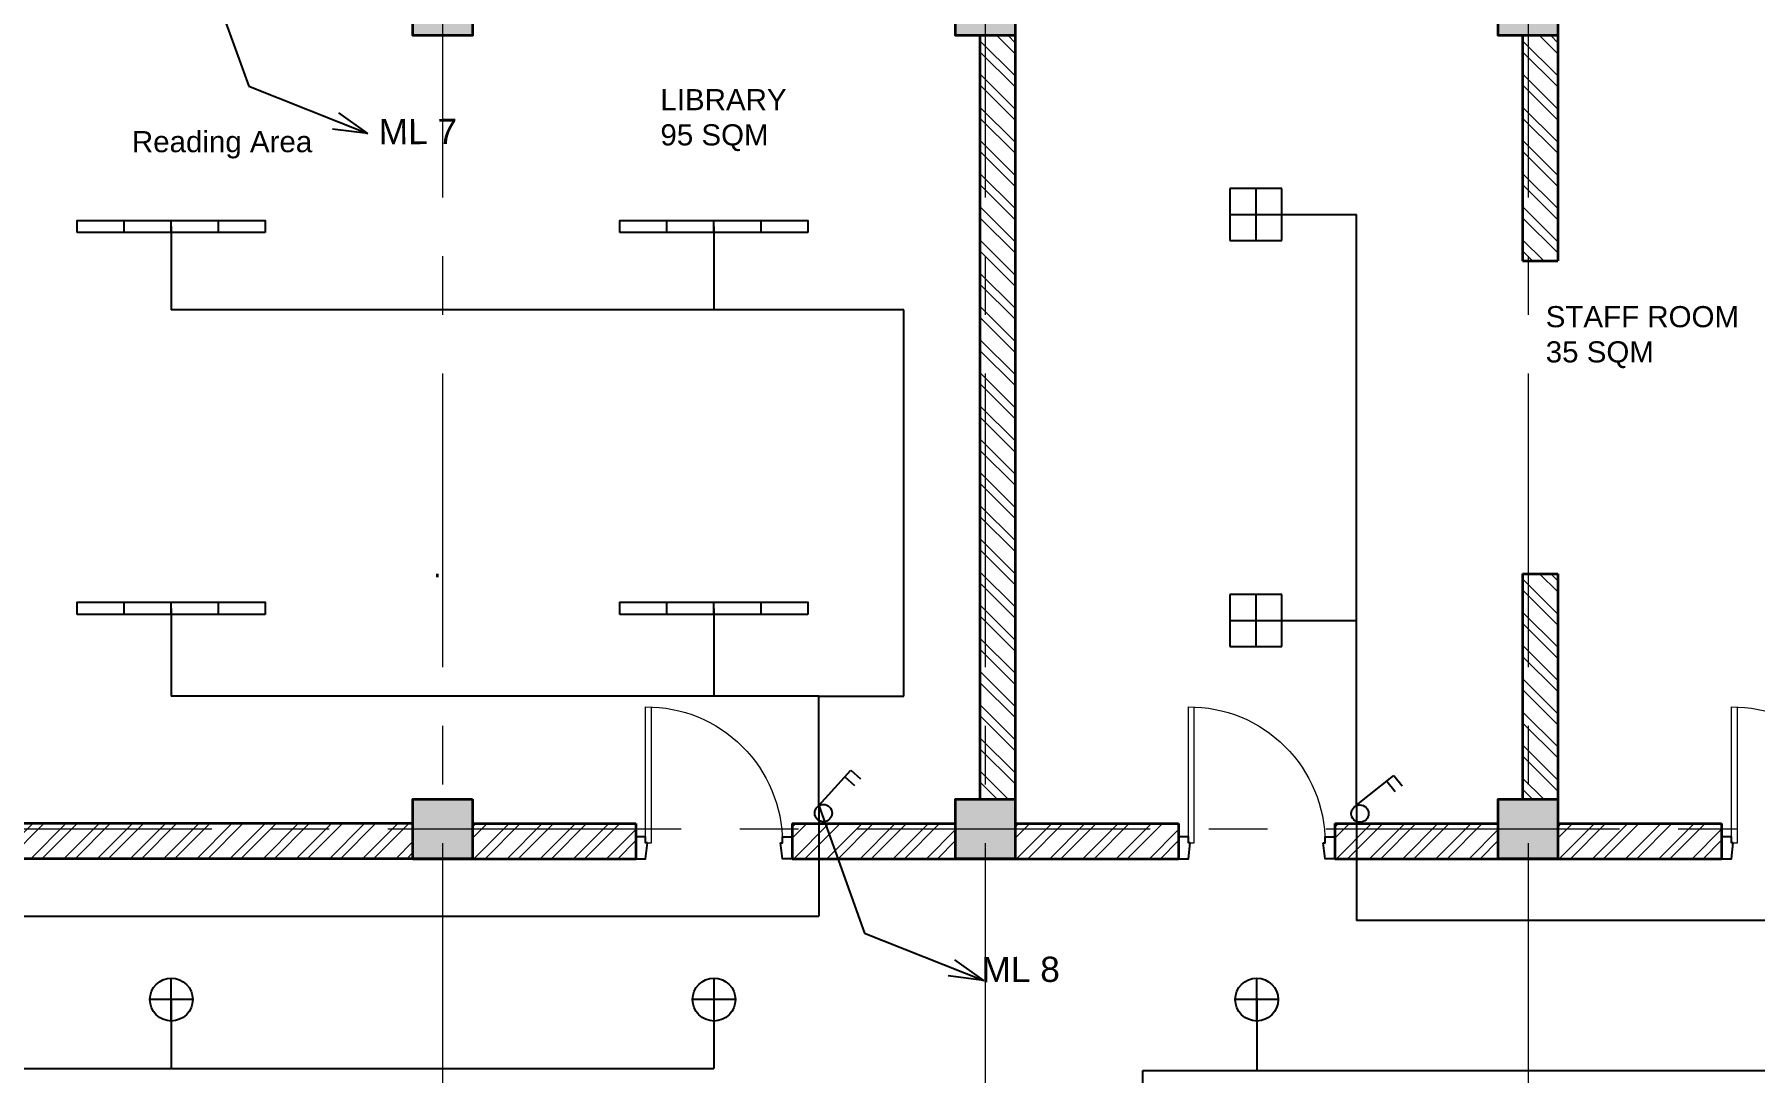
# Model space of a CAD drawing. Header units: inches. Extents: x 527934 to 2134587, y -408734 to 227304.
# Drawn here: x 1722018 to 1733017, y -146086 to -139451 of the extents above; entities that cross this region are included whole.
import ezdxf

# ---------------------------------------------------------------- set-up
doc = ezdxf.new("R2010")
doc.units = ezdxf.units.IN
doc.header["$MEASUREMENT"] = 0
doc.linetypes.add('CENTER', pattern=[2, 1.25, -0.25, 0.25, -0.25])
for name, color, linetype, lineweight in [('1 LIGHT N SWITCH', 3, 'Continuous', 25), ('6 LIGHT PT WIRING', 3, 'Continuous', 25), ('centre line', 1, 'CENTER', 9), ('dim', 253, 'Continuous', 9), ('door', 77, 'Continuous', 13), ('furniture', 253, 'Continuous', 5), ('hatch', 250, 'Continuous', 5), ('plinth', 5, 'Continuous', 9), ('text', 7, 'Continuous', 13), ('wall - brick', 30, 'Continuous', 35)]:
    doc.layers.add(name, color=color, linetype=linetype, lineweight=lineweight)
doc.styles.add('labelling', font='arial.ttf')
doc.styles.get("Standard").update_dxf_attribs({"font": 'arial.ttf'})
doc.dimstyles.new('dim 100', dxfattribs={"dimtxt": 200, "dimasz": 90, "dimexe": 150, "dimexo": 150, "dimgap": 50, "dimtad": 1, "dimdec": 0, "dimzin": 0, "dimdsep": 46, "dimtxsty": 'Standard', "dimblk": 'ARCHTICK', "dimcen": 100, "dimdle": 150, "dimazin": 0, "dimtfac": 1, "dimtdec": 0, "dimtix": 1, "dimtmove": 2, "dimatfit": 3, "dimfxl": 150, "dimfxlon": 1, "dimtolj": 1, "dimtzin": 0, "dimarcsym": 0})

# ---------------------------------------------------------------- blocks, each defined once
blk = doc.blocks.new('Dd1')
at = {"layer": 'door'}
for p, q in [((6330587, 14339), (6330587, 13509)), ((6330599, 14377), (6330625, 14377)), ((6330625, 14377), (6330625, 13510))]:
    blk.add_line(p, q, dxfattribs=at)
at = {"layer": 'door', "lineweight": 25}
for points in [[(6330599, 14377), (6330587, 14377), (6330587, 14339), (6330524, 14339), (6330524, 14479), (6330587, 14479)], [(6331449, 14377), (6331461, 14377), (6331461, 14339), (6331524, 14339), (6331524, 14479), (6331461, 14479)]]:
    blk.add_lwpolyline(points, close=True, dxfattribs=at)
at = {"layer": 'door'}
blk.add_arc((6330593, 14377), 868, 269.6039, 0, dxfattribs=at)
blk = doc.blocks.new('_ArchTick')
at = {"color": 0, "linetype": 'ByBlock', "const_width": 0.15}
blk.add_lwpolyline([(-0.5, -0.5), (0.5, 0.5)], dxfattribs=at)
blk = doc.blocks.new('*D1992')
at = {"layer": 'Defpoints', "color": 0, "ltscale": 400}
for p in [(1727908, -132629), (1724438, -152159), (1744496, -152159)]:
    blk.add_point(p, dxfattribs=at)
at = {"layer": 'dim', "color": 0, "lineweight": -2, "ltscale": 400}
for p, q in [((1744496, -132479), (1744496, -152309)), ((1744346, -132629), (1744646, -132629)), ((1744346, -152159), (1744646, -152159))]:
    blk.add_line(p, q, dxfattribs=at)
at = {"layer": 'dim', "color": 0, "lineweight": -2, "ltscale": 400, "xscale": 90, "yscale": 90, "zscale": 90}
for p, rotation in [((1744496, -132629), 90), ((1744496, -152159), 270)]:
    blk.add_blockref('_ArchTick', p, dxfattribs=dict(at, rotation=rotation))
at = {"layer": 'dim', "color": 0, "ltscale": 400, "insert": (1744344, -142394), "char_height": 200, "attachment_point": 5, "rotation": 90}
blk.add_mtext('\\A1;19530', dxfattribs=at)
blk = doc.blocks.new('*D2015')
at = {"layer": 'Defpoints', "color": 0, "ltscale": 400}
for p in [(1724628, -131510), (1721158, -177436), (1724628, -177436)]:
    blk.add_point(p, dxfattribs=at)
at = {"layer": 'dim', "color": 0, "lineweight": -2, "ltscale": 400}
for p, q in [((1721158, -177436), (1721158, -177286)), ((1724628, -177286), (1724628, -177586)), ((1721008, -177436), (1724778, -177436))]:
    blk.add_line(p, q, dxfattribs=at)
at = {"layer": 'dim', "color": 0, "lineweight": -2, "ltscale": 400, "xscale": 90, "yscale": 90, "zscale": 90, "rotation": 180}
blk.add_blockref('_ArchTick', (1721158, -177436), dxfattribs=at)
at = {"layer": 'dim', "color": 0, "lineweight": -2, "ltscale": 400, "xscale": 90, "yscale": 90, "zscale": 90}
blk.add_blockref('_ArchTick', (1724628, -177436), dxfattribs=at)
at = {"layer": 'dim', "color": 0, "ltscale": 400, "insert": (1722893, -177283), "char_height": 200, "attachment_point": 5}
blk.add_mtext('\\A1;3470', dxfattribs=at)
blk = doc.blocks.new('*D2016')
at = {"layer": 'Defpoints', "color": 0, "ltscale": 400}
for p in [(1728098, -131510), (1724628, -177436), (1728098, -177436)]:
    blk.add_point(p, dxfattribs=at)
at = {"layer": 'dim', "color": 0, "lineweight": -2, "ltscale": 400}
for p, q in [((1724628, -177436), (1724628, -177286)), ((1728098, -177286), (1728098, -177586)), ((1724478, -177436), (1728248, -177436))]:
    blk.add_line(p, q, dxfattribs=at)
at = {"layer": 'dim', "color": 0, "lineweight": -2, "ltscale": 400, "xscale": 90, "yscale": 90, "zscale": 90, "rotation": 180}
blk.add_blockref('_ArchTick', (1724628, -177436), dxfattribs=at)
at = {"layer": 'dim', "color": 0, "lineweight": -2, "ltscale": 400, "xscale": 90, "yscale": 90, "zscale": 90}
blk.add_blockref('_ArchTick', (1728098, -177436), dxfattribs=at)
at = {"layer": 'dim', "color": 0, "ltscale": 400, "insert": (1726363, -177283), "char_height": 200, "attachment_point": 5}
blk.add_mtext('\\A1;3470', dxfattribs=at)
blk = doc.blocks.new('*D2018')
at = {"layer": 'Defpoints', "color": 0, "ltscale": 400}
for p in [(1735038, -131644), (1735038, -177436), (1731568, -177569)]:
    blk.add_point(p, dxfattribs=at)
at = {"layer": 'dim', "color": 0, "lineweight": -2, "ltscale": 400}
for p, q in [((1731568, -177436), (1731568, -177286)), ((1735038, -177286), (1735038, -177586)), ((1731418, -177436), (1735188, -177436))]:
    blk.add_line(p, q, dxfattribs=at)
at = {"layer": 'dim', "color": 0, "lineweight": -2, "ltscale": 400, "xscale": 90, "yscale": 90, "zscale": 90, "rotation": 180}
blk.add_blockref('_ArchTick', (1731568, -177436), dxfattribs=at)
at = {"layer": 'dim', "color": 0, "lineweight": -2, "ltscale": 400, "xscale": 90, "yscale": 90, "zscale": 90}
blk.add_blockref('_ArchTick', (1735038, -177436), dxfattribs=at)
at = {"layer": 'dim', "color": 0, "ltscale": 400, "insert": (1733303, -177283), "char_height": 200, "attachment_point": 5}
blk.add_mtext('\\A1;3470', dxfattribs=at)
blk = doc.blocks.new('*D2491')
at = {"layer": 'Defpoints', "color": 0, "ltscale": 400}
for p in [(1727018, -138728), (1727018, -178046), (1725818, -184739)]:
    blk.add_point(p, dxfattribs=at)
at = {"layer": 'furniture', "color": 0, "lineweight": -2, "ltscale": 400}
for p, q in [((1725818, -178196), (1725818, -177896)), ((1727018, -177896), (1727018, -178196)), ((1725668, -178046), (1727168, -178046))]:
    blk.add_line(p, q, dxfattribs=at)
at = {"layer": 'furniture', "color": 0, "lineweight": -2, "ltscale": 400, "xscale": 90, "yscale": 90, "zscale": 90, "rotation": 180}
blk.add_blockref('_ArchTick', (1725818, -178046), dxfattribs=at)
at = {"layer": 'furniture', "color": 0, "lineweight": -2, "ltscale": 400, "xscale": 90, "yscale": 90, "zscale": 90}
blk.add_blockref('_ArchTick', (1727018, -178046), dxfattribs=at)
at = {"layer": 'furniture', "color": 0, "ltscale": 400, "insert": (1726418, -177893), "char_height": 200, "attachment_point": 5}
blk.add_mtext('\\A1;1200', dxfattribs=at)
blk = doc.blocks.new('1x36 TL MO')
at = {"color": 3}
for p, q in [((11329249, 640104.8), (11330289.8, 640104.8)), ((11329507.4, 640104.8), (11329507.4, 640038.1)), ((11329768.8, 640104.8), (11329768.8, 640038.1)), ((11330030.3, 640104.8), (11330030.3, 640038.1))]:
    blk.add_line(p, q, dxfattribs=at)
blk.add_lwpolyline([(11330289.8, 640104.8), (11330289.8, 640038.1), (11329249, 640038.1), (11329249, 640104.8)], dxfattribs=at)
blk = doc.blocks.new('dome')
at = {"color": 3}
for p, q in [((542951, 234900), (542951, 235175)), ((543088, 235037), (542814, 235037))]:
    blk.add_line(p, q, dxfattribs=at)
blk.add_circle((542951, 235037), 137, dxfattribs=at)
blk = doc.blocks.new('2 GANG')
at = {"color": 3}
for p, q in [((546996.5, 231907.1), (547117.2, 232109)), ((547117.2, 232109), (547173.2, 232075.3)), ((547094.6, 232071.2), (547150.6, 232037.5))]:
    blk.add_line(p, q, dxfattribs=at)
blk.add_circle((547026.8, 231875), 42.7, dxfattribs=at)
blk = doc.blocks.new('1x1')
at = {"color": 3, "ltscale": 0.015}
for p, q in [((1177842.7, -86772.3), (1177405.3, -86772.3)), ((1177405.3, -86772.3), (1177405.3, -87209.7)), ((1177624, -86772.3), (1177624, -87209.7)), ((1177842.7, -87209.7), (1177842.7, -86772.3)), ((1177405.3, -86991), (1177842.7, -86991)), ((1177405.3, -87209.7), (1177842.7, -87209.7))]:
    blk.add_line(p, q, dxfattribs=at)
blk = doc.blocks.new('*U1924')
at = {"color": 3}
for p, q in [((-181347.92, -126936.6), (-181360.04, -126920.06)), ((-181360.04, -126920.06), (-181357.92, -126925.37)), ((-181360.04, -126920.06), (-181355.67, -126923.72)), ((-181326.36, -126938.56), (-181347.92, -126936.6))]:
    blk.add_line(p, q, dxfattribs=at)

msp = doc.modelspace()

# ---------------------------------------------------------------- hatches: boundary and pattern name
at = {"layer": 'hatch', "lineweight": 5, "ltscale": 400}
h = msp.add_hatch(dxfattribs=at)
h.set_pattern_fill('ANSI32', color=256, scale=400, angle=-90)
h.set_pattern_definition([(315, (1759573.89, 2364824.75), (106.066017, 106.066017), []), (315, (1759573.89, 2364754.04), (106.066017, 106.066017), [])])
h.paths.add_polyline_path([(1728063.1, -139458.6), (1728288.1, -139458.6), (1728288.1, -144338.6), (1728063.1, -144338.6)])
h = msp.add_hatch(dxfattribs=at)
h.set_pattern_fill('ANSI32', color=256, scale=400, angle=-90)
h.set_pattern_definition([(315, (1763043.89, 2364824.75), (106.066017, 106.066017), []), (315, (1763043.89, 2364754.04), (106.066017, 106.066017), [])])
h.paths.add_polyline_path([(1731533.1, -139458.6), (1731758.1, -139458.6), (1731758.1, -140898.6), (1731533.1, -140898.6)])
h = msp.add_hatch(dxfattribs=at)
h.set_pattern_fill('ANSI32', color=256, scale=400, angle=-90)
h.set_pattern_definition([(315, (1763043.89, 2361384.75), (106.066017, 106.066017), []), (315, (1763043.89, 2361314.04), (106.066017, 106.066017), [])])
h.paths.add_polyline_path([(1731533.1, -142898.6), (1731758.1, -142898.6), (1731758.1, -144338.6), (1731533.1, -144338.6)])
h = msp.add_hatch(dxfattribs=at)
h.set_pattern_fill('ANSI32', color=256, scale=400)
h.set_pattern_definition([(45, (-782949.92, -113200.44), (-106.066017, 106.066017), []), (45, (-782879.21, -113200.44), (-106.066017, 106.066017), [])])
h.paths.add_polyline_path([(1721348.1, -144718.6), (1721348.1, -144493.6), (1724438.1, -144493.6), (1724438.1, -144718.6)])
h = msp.add_hatch(dxfattribs=at)
h.set_pattern_fill('ANSI32', color=256, scale=400)
h.set_pattern_definition([(45, (-779479.92, -113200.44), (-106.066017, 106.066017), []), (45, (-779409.21, -113200.44), (-106.066017, 106.066017), [])])
h.paths.add_polyline_path([(1724818.1, -144718.6), (1724818.1, -144493.6), (1725863.1, -144493.6), (1725863.1, -144718.6)])
h = msp.add_hatch(dxfattribs=at)
h.set_pattern_fill('ANSI32', color=256, scale=400)
h.set_pattern_definition([(45, (-777434.89, -113200.44), (-106.066017, 106.066017), []), (45, (-777364.18, -113200.44), (-106.066017, 106.066017), [])])
h.paths.add_polyline_path([(1726863.2, -144718.6), (1726863.2, -144493.6), (1727908.2, -144493.6), (1727908.2, -144718.6)])
h = msp.add_hatch(dxfattribs=at)
h.set_pattern_fill('ANSI32', color=256, scale=400)
h.set_pattern_definition([(45, (-776009.92, -113200.44), (-106.066017, 106.066017), []), (45, (-775939.21, -113200.44), (-106.066017, 106.066017), [])])
h.paths.add_polyline_path([(1728288.1, -144718.6), (1728288.1, -144493.6), (1729333.1, -144493.6), (1729333.1, -144718.6)])
h = msp.add_hatch(dxfattribs=at)
h.set_pattern_fill('ANSI32', color=256, scale=400)
h.set_pattern_definition([(45, (-773964.92, -113200.44), (-106.066017, 106.066017), []), (45, (-773894.21, -113200.44), (-106.066017, 106.066017), [])])
h.paths.add_polyline_path([(1730333.1, -144718.6), (1730333.1, -144493.6), (1731378.1, -144493.6), (1731378.1, -144718.6)])
h = msp.add_hatch(dxfattribs=at)
h.set_pattern_fill('ANSI32', color=256, scale=400)
h.set_pattern_definition([(45, (-772539.92, -113200.44), (-106.066017, 106.066017), []), (45, (-772469.21, -113200.44), (-106.066017, 106.066017), [])])
h.paths.add_polyline_path([(1731758.1, -144718.6), (1731758.1, -144493.6), (1732803.1, -144493.6), (1732803.1, -144718.6)])
at = {"layer": 'plinth', "ltscale": 400}
h = msp.add_hatch(color=0, dxfattribs=at)
h.dxf.hatch_style = 1
h.paths.add_polyline_path([(1707468.1, -139078.6), (1707468.1, -139458.6), (1707088.1, -139458.6), (1707088.1, -139078.6)])
h.paths.add_polyline_path([(1710938.1, -139078.6), (1710938.1, -139458.6), (1710558.1, -139458.6), (1710558.1, -139078.6)])
h.paths.add_polyline_path([(1714408.1, -139078.6), (1714408.1, -139458.6), (1714028.1, -139458.6), (1714028.1, -139078.6)])
h.paths.add_polyline_path([(1717878.1, -137478.6), (1717878.1, -137858.6), (1717498.1, -137858.6), (1717498.1, -137478.6)])
h.paths.add_polyline_path([(1717878.1, -132628.6), (1717878.1, -133008.6), (1717498.1, -133008.6), (1717498.1, -132628.6)])
h.paths.add_polyline_path([(1721348.1, -132628.6), (1721348.1, -133008.6), (1720968.1, -133008.6), (1720968.1, -132628.6)])
h.paths.add_polyline_path([(1724818.1, -132628.6), (1724818.1, -133008.6), (1724438.1, -133008.6), (1724438.1, -132628.6)])
h.paths.add_polyline_path([(1728288.1, -132628.6), (1728288.1, -133008.6), (1727908.1, -133008.6), (1727908.1, -132628.6)])
h.paths.add_polyline_path([(1728288.1, -137478.6), (1728288.1, -137858.6), (1727908.1, -137858.6), (1727908.1, -137478.6)])
h.paths.add_polyline_path([(1721348.1, -139078.6), (1721348.1, -139458.6), (1720968.1, -139458.6), (1720968.1, -139078.6)])
h.paths.add_polyline_path([(1724818.1, -139078.6), (1724818.1, -139458.6), (1724438.1, -139458.6), (1724438.1, -139078.6)])
h.paths.add_polyline_path([(1728288.1, -139078.6), (1728288.1, -139458.6), (1727908.1, -139458.6), (1727908.1, -139078.6)])
h.paths.add_polyline_path([(1731758.1, -139078.6), (1731758.1, -139458.6), (1731378.1, -139458.6), (1731378.1, -139078.6)])
h.paths.add_polyline_path([(1735233.1, -139078.6), (1735233.1, -139458.6), (1734853.1, -139458.6), (1734853.1, -139078.6)])
h.paths.add_polyline_path([(1735233.1, -144338.6), (1735233.1, -144718.6), (1734853.1, -144718.6), (1734853.1, -144338.6)])
h.paths.add_polyline_path([(1731758.1, -144338.6), (1731758.1, -144718.6), (1731378.1, -144718.6), (1731378.1, -144338.6)])
h.paths.add_polyline_path([(1728288.1, -144338.6), (1728288.1, -144718.6), (1727908.1, -144718.6), (1727908.1, -144338.6)])
h.paths.add_polyline_path([(1724818.1, -144338.6), (1724818.1, -144718.6), (1724438.1, -144718.6), (1724438.1, -144338.6)])
h.paths.add_polyline_path([(1717878.1, -139078.6), (1717878.1, -139458.6), (1717498.1, -139458.6), (1717498.1, -139078.6)])
h.paths.add_polyline_path([(1714408.1, -144338.6), (1714408.1, -144718.6), (1714028.1, -144718.6), (1714028.1, -144338.6)])
h.paths.add_polyline_path([(1710938.1, -144338.6), (1710938.1, -144718.6), (1710558.1, -144718.6), (1710558.1, -144338.6)])
h.paths.add_polyline_path([(1707468.1, -144338.6), (1707468.1, -144718.6), (1707088.1, -144718.6), (1707088.1, -144338.6)])
h.paths.add_polyline_path([(1707468.1, -146518.6), (1707468.1, -146898.6), (1707088.1, -146898.6), (1707088.1, -146518.6)])
h.paths.add_polyline_path([(1710938.1, -146518.6), (1710938.1, -146898.6), (1710558.1, -146898.6), (1710558.1, -146518.6)])
h.paths.add_polyline_path([(1714408.1, -146518.6), (1714408.1, -146898.6), (1714028.1, -146898.6), (1714028.1, -146518.6)])
h.paths.add_polyline_path([(1717878.1, -146518.6), (1717878.1, -146898.6), (1717498.1, -146898.6), (1717498.1, -146518.6)])
h.paths.add_polyline_path([(1721348.1, -146518.6), (1721348.1, -146898.6), (1720968.1, -146898.6), (1720968.1, -146518.6)])
h.paths.add_polyline_path([(1724818.1, -146518.6), (1724818.1, -146898.6), (1724438.1, -146898.6), (1724438.1, -146518.6)])
h.paths.add_polyline_path([(1728288.1, -146518.6), (1728288.1, -146898.6), (1727908.1, -146898.6), (1727908.1, -146518.6)])
h.paths.add_polyline_path([(1731758.1, -146518.6), (1731758.1, -146898.6), (1731378.1, -146898.6), (1731378.1, -146518.6)])
h.paths.add_polyline_path([(1735233.1, -146518.6), (1735233.1, -146898.6), (1734853.1, -146898.6), (1734853.1, -146518.6)])
h.paths.add_polyline_path([(1735233.1, -151778.6), (1735233.1, -152158.6), (1734853.1, -152158.6), (1734853.1, -151778.6)])
h.paths.add_polyline_path([(1731758.1, -151778.6), (1731758.1, -152158.6), (1731378.1, -152158.6), (1731378.1, -151778.6)])
h.paths.add_polyline_path([(1728288.1, -151778.6), (1728288.1, -152158.6), (1727908.1, -152158.6), (1727908.1, -151778.6)])
h.paths.add_polyline_path([(1724818.1, -151778.6), (1724818.1, -152158.6), (1724438.1, -152158.6), (1724438.1, -151778.6)])
h.paths.add_polyline_path([(1721348.1, -151778.6), (1721348.1, -152158.6), (1720968.1, -152158.6), (1720968.1, -151778.6)])
h.paths.add_polyline_path([(1717878.1, -151778.6), (1717878.1, -152158.6), (1717498.1, -152158.6), (1717498.1, -151778.6)])
h.paths.add_polyline_path([(1714408.1, -151778.6), (1714408.1, -152158.6), (1714028.1, -152158.6), (1714028.1, -151778.6)])
h.paths.add_polyline_path([(1710938.1, -151778.6), (1710938.1, -152158.6), (1710558.1, -152158.6), (1710558.1, -151778.6)])
h.paths.add_polyline_path([(1707468.1, -151778.6), (1707468.1, -152158.6), (1707088.1, -152158.6), (1707088.1, -151778.6)])
edge = h.paths.add_edge_path()
edge.add_line((1717878.1, -139078.6), (1717128.1, -139078.6))

# ---------------------------------------------------------------- linework, layer by layer
at = {"layer": '6 LIGHT PT WIRING', "ltscale": 400}
for p, q in [((1722893.1, -140678.6), (1722893.1, -141211)), ((1726363.1, -140678.6), (1726363.1, -141211)), ((1729828.1, -140601.3), (1730470.9, -140601.3)), ((1730470.9, -144377.6), (1730470.9, -140601.3)), ((1727578, -141211), (1722893.1, -141211)), ((1727578, -143679.5), (1727578, -141211)), ((1722893.1, -143118.6), (1722893.1, -143679.5)), ((1726363.1, -143118.6), (1726363.1, -143679.5)), ((1729828.1, -143196.3), (1730470.9, -143196.3)), ((1727032.5, -143679.5), (1722893.1, -143679.5)), ((1727032.5, -144379), (1727032.5, -143679.5)), ((1727032.5, -143679.5), (1727578, -143679.5)), ((1727032.5, -144379), (1727032.5, -145086.5)), ((1730470.9, -144377.6), (1730470.9, -145114)), ((1720101.5, -145086.5), (1727032.5, -145086.5)), ((1733949.4, -145114), (1730470.9, -145114)), ((1722893.1, -145618.6), (1722893.1, -146059.5)), ((1726363.1, -145618.6), (1726363.1, -146059.5)), ((1729833.1, -145618.6), (1729833.1, -146073)), ((1708244.1, -146059.5), (1726363.1, -146059.5)), ((1729106, -146404), (1729106, -146073)), ((1729106, -146073), (1736778.1, -146073))]:
    msp.add_line(p, q, dxfattribs=at)
at = {"layer": 'centre line', "ltscale": 1500}
for p, q in [((1724628.1, -129618.6), (1724628.1, -155358.6)), ((1728098.1, -129618.6), (1728098.1, -155358.6)), ((1731568.1, -129618.6), (1731568.1, -155358.6)), ((1703278.1, -144528.6), (1735648.9, -144528.6))]:
    msp.add_line(p, q, dxfattribs=at)
at = {"layer": 'wall - brick'}
for p, q in [((1728288.1, -132628.6), (1728288.1, -144718.6)), ((1731758.1, -139119.6), (1731758.1, -140898.6)), ((1728063.1, -139458.6), (1728063.1, -144338.6)), ((1731533.1, -139458.6), (1731533.1, -140898.6)), ((1731533.1, -140898.6), (1731758.1, -140898.6)), ((1724593.1, -142898.6), (1724593.1, -142919.1)), ((1731533.1, -142898.6), (1731533.1, -144338.6)), ((1731533.1, -142898.6), (1731533.1, -142919.1)), ((1731533.1, -142898.6), (1731758.1, -142898.6)), ((1731758.1, -142898.6), (1731758.1, -144718.6)), ((1731758.1, -142898.6), (1731758.1, -142919.1)), ((1724438.1, -144493.6), (1721348.1, -144493.6)), ((1724818.1, -144493.6), (1725863.2, -144493.6)), ((1725863.2, -144493.6), (1725863.2, -144718.6)), ((1726863.2, -144493.6), (1727908.2, -144493.6)), ((1726863.2, -144493.6), (1726863.2, -144718.6)), ((1726973.1, -144493.6), (1727908.1, -144493.6)), ((1728288.1, -144493.6), (1729333.1, -144493.6)), ((1729333.1, -144493.6), (1729333.1, -144718.6)), ((1730333.1, -144493.6), (1731378.1, -144493.6)), ((1730333.1, -144493.6), (1730333.1, -144718.6)), ((1730443.1, -144493.6), (1731378.1, -144493.6)), ((1731758.1, -144493.6), (1732805.6, -144493.6)), ((1732805.6, -144493.6), (1732805.6, -144718.6)), ((1724438.6, -144718.6), (1721348.1, -144718.6)), ((1724438.1, -144718.6), (1725863.2, -144718.6)), ((1726863.2, -144718.6), (1727908.7, -144718.6)), ((1726973.1, -144718.6), (1729333.1, -144718.6)), ((1730333.1, -144718.6), (1731378.1, -144718.6)), ((1730443.1, -144718.6), (1732805.6, -144718.6))]:
    msp.add_line(p, q, dxfattribs=at)
for points in [[(1724818.1, -139078.6), (1724818.1, -139458.6), (1724438.1, -139458.6), (1724438.1, -139078.6)], [(1728288.1, -139078.6), (1728288.1, -139458.6), (1727908.1, -139458.6), (1727908.1, -139078.6)], [(1731758.1, -139078.6), (1731758.1, -139458.6), (1731378.1, -139458.6), (1731378.1, -139078.6)], [(1724818.1, -144338.6), (1724818.1, -144718.6), (1724438.1, -144718.6), (1724438.1, -144338.6)], [(1728288.1, -144338.6), (1728288.1, -144718.6), (1727908.1, -144718.6), (1727908.1, -144338.6)], [(1731758.1, -144338.6), (1731758.1, -144718.6), (1731378.1, -144718.6), (1731378.1, -144338.6)]]:
    msp.add_lwpolyline(points, close=True, dxfattribs=at)

# ---------------------------------------------------------------- block references
at = {"layer": '1 LIGHT N SWITCH', "xscale": 0.7600000000093132, "yscale": 0.7599999999947613, "zscale": 0.76}
for p in [(834833.9, -74488.2), (834833.9, -77083.2)]:
    msp.add_blockref('1x1', p, dxfattribs=at)
at = {"layer": '1 LIGHT N SWITCH', "color": 3, "xscale": 1.154999999329448, "yscale": 1.154999999329448, "zscale": 1.155, "rotation": 180}
for p in [(14808776.1, 598604), (14812246.1, 598604), (14808776.1, 596164), (14812246.1, 596164)]:
    msp.add_blockref('1x36 TL MO', p, dxfattribs=at)
at = {"layer": '1 LIGHT N SWITCH', "yscale": 1.300000000017462, "zscale": 1.3}
for p, xscale, rotation in [((970900.4, -301893.1), 1.299999999507984, 348.7920984478287), ((958744.5, -175760), 1.299999999515022, 339.3534406117806)]:
    msp.add_blockref('2 GANG', p, dxfattribs=dict(at, xscale=xscale, rotation=rotation))
at = {"layer": '1 LIGHT N SWITCH'}
for p in [(1179942.2, -380656), (1183412.2, -380656), (1186882.2, -380656)]:
    msp.add_blockref('dome', p, dxfattribs=at)
at = {"layer": '6 LIGHT PT WIRING', "color": 3, "xscale": -39.99999999998463, "yscale": 40, "zscale": 40.00000000000001, "rotation": 284.5979908637959}
for p in [(4808697.3, 8159664.8), (4812635.3, 8154252.8)]:
    msp.add_blockref('*U1924', p, dxfattribs=at)
at = {"layer": 'dim', "xscale": -1, "rotation": 180}
for p in [(-4604660.8, -130239.6), (-4601190.8, -130239.6), (-4597718.3, -130239.6)]:
    msp.add_blockref('Dd1', p, dxfattribs=at)

# ---------------------------------------------------------------- texts
at = {"layer": '6 LIGHT PT WIRING', "color": 3, "ltscale": 0.005, "char_height": 161.28, "attachment_point": 5, "rotation": 0.25602, "style": 'labelling'}
for s, insert in [('ML 7', (1724469.5, -140071.5)), ('ML 8', (1728324, -145427.5))]:
    msp.add_mtext(s, dxfattribs=dict(at, insert=insert))
at = {"layer": 'text', "char_height": 135, "attachment_point": 1}
for s, insert in [('LIBRARY\\P95 SQM', (1726020.5, -139800)), ('Reading Area ', (1722641, -140068.5)), ('STAFF ROOM\\P35 SQM', (1731681.4, -141187))]:
    msp.add_mtext_dynamic_manual_height_columns(s, width=7548.854, gutter_width=3500, heights=[0], dxfattribs=dict(at, insert=insert))

# ---------------------------------------------------------------- dimensions: what is measured, and where the dimension line sits
at = {"layer": 'dim', "ltscale": 400}
for base, p1, p2, picture, middle in [((1724628.1, -177435.5), (1721158.1, -177435.5), (1724628.1, -131510.2), '*D2015', (1722893.1, -177283.4)), ((1728098.1, -177435.5), (1724628.1, -177435.5), (1728098.1, -131510.2), '*D2016', (1726363.1, -177283.4)), ((1735038.1, -177435.5), (1731568.1, -177569), (1735038.1, -131643.7), '*D2018', (1733303.1, -177283.4))]:
    dim = msp.add_linear_dim(base=base, p1=p1, p2=p2, dimstyle='dim 100', override={"dimpost": '\\X'}, dxfattribs=at)
    dim.commit()
    dim.dimension.update_dxf_attribs({"geometry": picture, "text_midpoint": middle})
dim = msp.add_linear_dim(base=(1744496.1, -152158.6), p1=(1727908.1, -132628.6), p2=(1724438.1, -152158.6), angle=90, dimstyle='dim 100', override={"dimpost": '\\X'}, dxfattribs=at)
dim.commit()
dim.dimension.update_dxf_attribs({"geometry": '*D1992', "text_midpoint": (1744343.9, -142393.6)})
at = {"layer": 'furniture', "ltscale": 400}
dim = msp.add_linear_dim(base=(1727018.1, -178045.5), p1=(1725818.1, -184739.4), p2=(1727018.1, -138727.7), dimstyle='dim 100', override={"dimpost": '\\X'}, dxfattribs=at)
dim.commit()
dim.dimension.update_dxf_attribs({"geometry": '*D2491', "text_midpoint": (1726418.1, -177893.4)})

doc.saveas('drawing.dxf')
